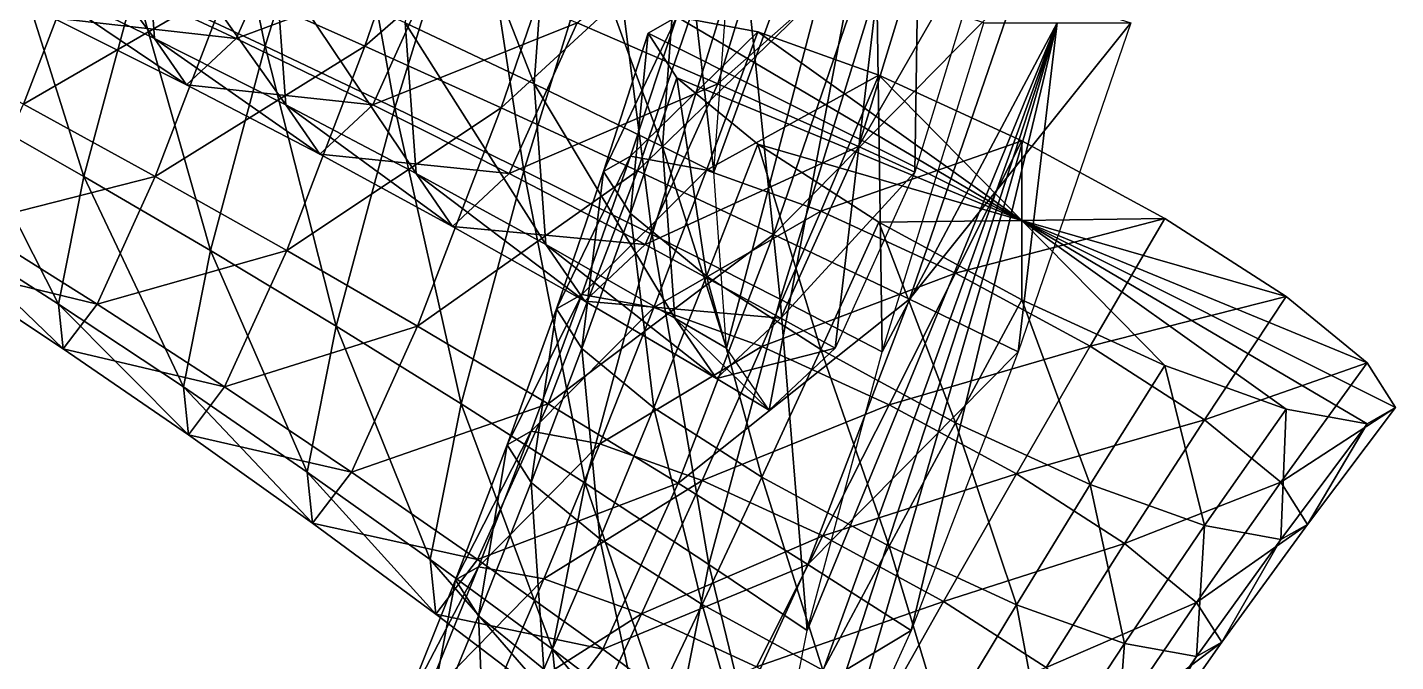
# Model space of a CAD drawing. Header units: metres. Extents: x 9079 to 9208, y 11521 to 11707.
# Drawn here: x 9149.82 to 9196.7, y 11629.49 to 11651.23 of the extents above; entities that cross this region are included whole.
import ezdxf

# ---------------------------------------------------------------- set-up
doc = ezdxf.new("R2010")
doc.units = ezdxf.units.M
for name, color, linetype in [('CONE_ST815GC34', 7, 'Continuous'), ('CONE_ST815GC36', 7, 'Continuous'), ('CONE_ST815GC37', 7, 'Continuous')]:
    doc.layers.add(name, color=color, linetype=linetype)

msp = doc.modelspace()

# ---------------------------------------------------------------- linework, layer by layer
at = {"layer": 'CONE_ST815GC34'}
for points in [[(9180.525, 11665.954, -188.528), (9173.343, 11646.269, -169.429), (9174.004, 11655.301, -163.076)], [(9180.525, 11665.954, -188.528), (9173.775, 11640.234, -178.691), (9173.343, 11646.269, -169.429)], [(9180.525, 11665.954, -188.528), (9175.234, 11638.115, -189.45), (9173.775, 11640.234, -178.691)], [(9180.525, 11665.954, -188.528), (9177.5, 11640.234, -200.069), (9175.234, 11638.115, -189.45)], [(9180.525, 11665.954, -188.528), (9180.225, 11646.269, -208.931), (9177.5, 11640.234, -200.069)], [(9180.525, 11665.954, -188.528), (9182.997, 11655.301, -214.687), (9180.225, 11646.269, -208.931)], [(9163.339, 11659.114, -168.777), (9162.773, 11651.387, -174.213), (9167.193, 11649.3, -172.263)], [(9163.339, 11659.114, -168.777), (9167.193, 11649.3, -172.263), (9167.798, 11657.549, -166.459)], [(9149.373, 11657.27, -179.692), (9149.676, 11653.04, -186.184), (9154.186, 11650.851, -184.866)], [(9149.373, 11657.27, -179.692), (9154.186, 11650.851, -184.866), (9153.863, 11655.372, -177.926)], [(9167.798, 11657.549, -166.459), (9167.193, 11649.3, -172.263), (9171.59, 11647.148, -170.252)], [(9167.798, 11657.549, -166.459), (9171.59, 11647.148, -170.252), (9172.235, 11655.95, -164.059)], [(9168.661, 11651.387, -208.005), (9176.011, 11657.549, -213.602), (9173.48, 11649.3, -208.344)], [(9173.48, 11649.3, -208.344), (9176.011, 11657.549, -213.602), (9180.999, 11655.95, -214.36)], [(9172.235, 11655.95, -164.059), (9171.59, 11647.148, -170.252), (9173.343, 11646.269, -169.429)], [(9172.235, 11655.95, -164.059), (9173.343, 11646.269, -169.429), (9174.004, 11655.301, -163.076)], [(9173.48, 11649.3, -208.344), (9180.999, 11655.95, -214.36), (9178.298, 11647.148, -208.75)], [(9178.298, 11647.148, -208.75), (9180.999, 11655.95, -214.36), (9182.997, 11655.301, -214.687)], [(9152.287, 11653.04, -201.169), (9159.019, 11655.372, -207.523), (9156.977, 11650.851, -200.883)], [(9153.863, 11655.372, -177.926), (9154.186, 11650.851, -184.866), (9158.675, 11648.579, -183.516)], [(9153.863, 11655.372, -177.926), (9158.675, 11648.579, -183.516), (9158.329, 11653.411, -176.1)], [(9156.977, 11650.851, -200.883), (9159.019, 11655.372, -207.523), (9163.841, 11653.411, -207.731)], [(9178.298, 11647.148, -208.75), (9182.997, 11655.301, -214.687), (9180.225, 11646.269, -208.931)], [(9156.977, 11650.851, -200.883), (9163.841, 11653.411, -207.731), (9161.658, 11648.579, -200.635)], [(9158.329, 11653.411, -176.1), (9158.675, 11648.579, -183.516), (9163.143, 11646.225, -182.135)], [(9158.329, 11653.411, -176.1), (9163.143, 11646.225, -182.135), (9162.773, 11651.387, -174.213)], [(9161.658, 11648.579, -200.635), (9163.841, 11653.411, -207.731), (9168.661, 11651.387, -208.005)], [(9149.676, 11653.04, -186.184), (9150.699, 11651.554, -193.725), (9155.28, 11649.263, -192.927)], [(9149.676, 11653.04, -186.184), (9155.28, 11649.263, -192.927), (9154.186, 11650.851, -184.866)], [(9150.699, 11651.554, -193.725), (9152.287, 11653.04, -201.169), (9156.977, 11650.851, -200.883)], [(9150.699, 11651.554, -193.725), (9156.977, 11650.851, -200.883), (9155.28, 11649.263, -192.927)], [(9161.658, 11648.579, -200.635), (9168.661, 11651.387, -208.005), (9166.329, 11646.225, -200.424)], [(9162.773, 11651.387, -174.213), (9163.143, 11646.225, -182.135), (9167.588, 11643.787, -180.723)], [(9162.773, 11651.387, -174.213), (9167.588, 11643.787, -180.723), (9167.193, 11649.3, -172.263)], [(9166.329, 11646.225, -200.424), (9168.661, 11651.387, -208.005), (9173.48, 11649.3, -208.344)], [(9154.186, 11650.851, -184.866), (9155.28, 11649.263, -192.927), (9159.844, 11646.882, -192.132)], [(9154.186, 11650.851, -184.866), (9159.844, 11646.882, -192.132), (9158.675, 11648.579, -183.516)], [(9155.28, 11649.263, -192.927), (9156.977, 11650.851, -200.883), (9161.658, 11648.579, -200.635)], [(9166.329, 11646.225, -200.424), (9173.48, 11649.3, -208.344), (9170.99, 11643.787, -200.25)], [(9167.193, 11649.3, -172.263), (9167.588, 11643.787, -180.723), (9172.012, 11641.266, -179.278)], [(9167.193, 11649.3, -172.263), (9172.012, 11641.266, -179.278), (9171.59, 11647.148, -170.252)], [(9170.99, 11643.787, -200.25), (9173.48, 11649.3, -208.344), (9178.298, 11647.148, -208.75)], [(9155.28, 11649.263, -192.927), (9161.658, 11648.579, -200.635), (9159.844, 11646.882, -192.132)], [(9158.675, 11648.579, -183.516), (9159.844, 11646.882, -192.132), (9164.391, 11644.412, -191.34)], [(9158.675, 11648.579, -183.516), (9164.391, 11644.412, -191.34), (9163.143, 11646.225, -182.135)], [(9159.844, 11646.882, -192.132), (9161.658, 11648.579, -200.635), (9166.329, 11646.225, -200.424)], [(9170.99, 11643.787, -200.25), (9178.298, 11647.148, -208.75), (9175.642, 11641.266, -200.113)], [(9171.59, 11647.148, -170.252), (9172.012, 11641.266, -179.278), (9173.775, 11640.234, -178.691)], [(9171.59, 11647.148, -170.252), (9173.775, 11640.234, -178.691), (9173.343, 11646.269, -169.429)], [(9175.642, 11641.266, -200.113), (9178.298, 11647.148, -208.75), (9180.225, 11646.269, -208.931)], [(9159.844, 11646.882, -192.132), (9166.329, 11646.225, -200.424), (9164.391, 11644.412, -191.34)], [(9163.143, 11646.225, -182.135), (9164.391, 11644.412, -191.34), (9168.921, 11641.852, -190.55)], [(9163.143, 11646.225, -182.135), (9168.921, 11641.852, -190.55), (9167.588, 11643.787, -180.723)], [(9164.391, 11644.412, -191.34), (9166.329, 11646.225, -200.424), (9170.99, 11643.787, -200.25)], [(9175.642, 11641.266, -200.113), (9180.225, 11646.269, -208.931), (9177.5, 11640.234, -200.069)], [(9164.391, 11644.412, -191.34), (9170.99, 11643.787, -200.25), (9168.921, 11641.852, -190.55)], [(9167.588, 11643.787, -180.723), (9168.921, 11641.852, -190.55), (9173.434, 11639.201, -189.764)], [(9167.588, 11643.787, -180.723), (9173.434, 11639.201, -189.764), (9172.012, 11641.266, -179.278)], [(9168.921, 11641.852, -190.55), (9170.99, 11643.787, -200.25), (9175.642, 11641.266, -200.113)], [(9168.921, 11641.852, -190.55), (9175.642, 11641.266, -200.113), (9173.434, 11639.201, -189.764)], [(9172.012, 11641.266, -179.278), (9173.434, 11639.201, -189.764), (9175.234, 11638.115, -189.45)], [(9172.012, 11641.266, -179.278), (9175.234, 11638.115, -189.45), (9173.775, 11640.234, -178.691)], [(9173.434, 11639.201, -189.764), (9175.642, 11641.266, -200.113), (9177.5, 11640.234, -200.069)], [(9173.434, 11639.201, -189.764), (9177.5, 11640.234, -200.069), (9175.234, 11638.115, -189.45)]]:
    msp.add_3dface(points, dxfattribs=at)
at = {"layer": 'CONE_ST815GC36'}
for points in [[(9169.565, 11646.291, -191.806), (9170.483, 11646.813, -186.629), (9172.072, 11651.59, -187.226)], [(9169.565, 11646.291, -191.806), (9172.072, 11651.59, -187.226), (9171.097, 11651.035, -192.722)], [(9170.483, 11646.813, -186.629), (9174.847, 11651.082, -182.379), (9172.072, 11651.59, -187.226)], [(9171.097, 11651.035, -192.722), (9172.072, 11651.59, -187.226), (9172.072, 11651.59, -187.226)], [(9171.097, 11651.035, -192.722), (9172.072, 11651.59, -187.226), (9171.097, 11651.035, -192.722)], [(9183.899, 11644.617, -191.482), (9172.072, 11651.59, -187.226), (9171.097, 11651.035, -192.722)], [(9172.072, 11651.59, -187.226), (9174.847, 11651.082, -182.379), (9174.847, 11651.082, -182.379)], [(9172.072, 11651.59, -187.226), (9174.847, 11651.082, -182.379), (9172.072, 11651.59, -187.226)], [(9183.899, 11644.617, -191.482), (9174.847, 11651.082, -182.379), (9172.072, 11651.59, -187.226)], [(9170.483, 11644.848, -196.805), (9169.565, 11646.291, -191.806), (9171.097, 11651.035, -192.722)], [(9170.483, 11646.813, -186.629), (9173.097, 11646.335, -182.062), (9174.847, 11651.082, -182.379)], [(9170.483, 11644.848, -196.805), (9171.097, 11651.035, -192.722), (9172.072, 11649.504, -198.028)], [(9172.072, 11649.504, -198.028), (9171.097, 11651.035, -192.722), (9171.097, 11651.035, -192.722)], [(9172.072, 11649.504, -198.028), (9171.097, 11651.035, -192.722), (9172.072, 11649.504, -198.028)], [(9183.899, 11644.617, -191.482), (9171.097, 11651.035, -192.722), (9172.072, 11649.504, -198.028)], [(9173.097, 11646.335, -182.062), (9179, 11649.591, -178.917), (9174.847, 11651.082, -182.379)], [(9174.847, 11651.082, -182.379), (9179, 11649.591, -178.917), (9179, 11649.591, -178.917)], [(9174.847, 11651.082, -182.379), (9179, 11649.591, -178.917), (9174.847, 11651.082, -182.379)], [(9183.899, 11644.617, -191.482), (9179, 11649.591, -178.917), (9174.847, 11651.082, -182.379)], [(9173.097, 11642.705, -200.865), (9170.483, 11644.848, -196.805), (9172.072, 11649.504, -198.028)], [(9173.097, 11642.705, -200.865), (9172.072, 11649.504, -198.028), (9174.847, 11647.229, -202.339)], [(9174.847, 11647.229, -202.339), (9172.072, 11649.504, -198.028), (9172.072, 11649.504, -198.028)], [(9174.847, 11647.229, -202.339), (9172.072, 11649.504, -198.028), (9174.847, 11647.229, -202.339)], [(9183.899, 11644.617, -191.482), (9172.072, 11649.504, -198.028), (9174.847, 11647.229, -202.339)], [(9173.097, 11646.335, -182.062), (9177.01, 11644.93, -178.801), (9179, 11649.591, -178.917)], [(9177.01, 11644.93, -178.801), (9183.899, 11647.342, -177.369), (9179, 11649.591, -178.917)], [(9179, 11649.591, -178.917), (9183.899, 11647.342, -177.369), (9183.899, 11647.342, -177.369)], [(9179, 11649.591, -178.917), (9183.899, 11647.342, -177.369), (9179, 11649.591, -178.917)], [(9183.899, 11644.617, -191.482), (9183.899, 11647.342, -177.369), (9179, 11649.591, -178.917)], [(9177.01, 11640.187, -203.369), (9173.097, 11642.705, -200.865), (9174.847, 11647.229, -202.339)], [(9177.01, 11640.187, -203.369), (9174.847, 11647.229, -202.339), (9179, 11644.556, -204.996)], [(9179, 11644.556, -204.996), (9174.847, 11647.229, -202.339), (9174.847, 11647.229, -202.339)], [(9179, 11644.556, -204.996), (9174.847, 11647.229, -202.339), (9179, 11644.556, -204.996)], [(9183.899, 11644.617, -191.482), (9174.847, 11647.229, -202.339), (9179, 11644.556, -204.996)], [(9177.01, 11644.93, -178.801), (9181.625, 11642.812, -177.342), (9183.899, 11647.342, -177.369)], [(9181.625, 11642.812, -177.342), (9188.798, 11644.678, -177.969), (9183.899, 11647.342, -177.369)], [(9183.899, 11647.342, -177.369), (9188.798, 11644.678, -177.969), (9188.798, 11644.678, -177.969)], [(9183.899, 11647.342, -177.369), (9188.798, 11644.678, -177.969), (9183.899, 11647.342, -177.369)], [(9183.899, 11644.617, -191.482), (9188.798, 11644.678, -177.969), (9183.899, 11647.342, -177.369)], [(9167.954, 11641.586, -190.897), (9168.822, 11642.08, -186.005), (9170.483, 11646.813, -186.629)], [(9167.954, 11641.586, -190.897), (9170.483, 11646.813, -186.629), (9169.565, 11646.291, -191.806)], [(9168.822, 11642.08, -186.005), (9173.097, 11646.335, -182.062), (9170.483, 11646.813, -186.629)], [(9168.822, 11640.223, -195.622), (9167.954, 11641.586, -190.897), (9169.565, 11646.291, -191.806)], [(9168.822, 11642.08, -186.005), (9171.293, 11641.628, -181.689), (9173.097, 11646.335, -182.062)], [(9168.822, 11640.223, -195.622), (9169.565, 11646.291, -191.806), (9170.483, 11644.848, -196.805)], [(9171.293, 11641.628, -181.689), (9177.01, 11644.93, -178.801), (9173.097, 11646.335, -182.062)], [(9171.293, 11638.197, -199.459), (9168.822, 11640.223, -195.622), (9170.483, 11644.848, -196.805)], [(9171.293, 11638.197, -199.459), (9170.483, 11644.848, -196.805), (9173.097, 11642.705, -200.865)], [(9171.293, 11641.628, -181.689), (9174.99, 11640.3, -178.608), (9177.01, 11644.93, -178.801)], [(9174.99, 11640.3, -178.608), (9181.625, 11642.812, -177.342), (9177.01, 11644.93, -178.801)], [(9183.899, 11644.617, -191.482), (9179, 11644.556, -204.996), (9183.899, 11641.892, -205.596)], [(9181.625, 11642.812, -177.342), (9186.241, 11640.303, -177.908), (9188.798, 11644.678, -177.969)], [(9183.899, 11644.617, -191.482), (9192.952, 11642.006, -180.626), (9188.798, 11644.678, -177.969)], [(9183.899, 11644.617, -191.482), (9195.727, 11639.73, -184.937), (9192.952, 11642.006, -180.626)], [(9183.899, 11644.617, -191.482), (9196.701, 11638.199, -190.243), (9195.727, 11639.73, -184.937)], [(9183.899, 11644.617, -191.482), (9195.727, 11637.645, -195.739), (9196.701, 11638.199, -190.243)], [(9183.899, 11644.617, -191.482), (9192.952, 11638.152, -200.586), (9195.727, 11637.645, -195.739)], [(9183.899, 11644.617, -191.482), (9188.798, 11639.643, -204.048), (9192.952, 11638.152, -200.586)], [(9183.899, 11644.617, -191.482), (9183.899, 11641.892, -205.596), (9188.798, 11639.643, -204.048)], [(9186.241, 11640.303, -177.908), (9192.952, 11642.006, -180.626), (9188.798, 11644.678, -177.969)], [(9188.798, 11644.678, -177.969), (9192.952, 11642.006, -180.626), (9192.952, 11642.006, -180.626)], [(9188.798, 11644.678, -177.969), (9192.952, 11642.006, -180.626), (9188.798, 11644.678, -177.969)], [(9181.625, 11637.678, -203.934), (9177.01, 11640.187, -203.369), (9179, 11644.556, -204.996)], [(9181.625, 11637.678, -203.934), (9179, 11644.556, -204.996), (9183.899, 11641.892, -205.596)], [(9183.899, 11641.892, -205.596), (9179, 11644.556, -204.996), (9179, 11644.556, -204.996)], [(9183.899, 11641.892, -205.596), (9179, 11644.556, -204.996), (9183.899, 11641.892, -205.596)], [(9174.99, 11640.3, -178.608), (9179.352, 11638.298, -177.229), (9181.625, 11642.812, -177.342)], [(9179.352, 11638.298, -177.229), (9186.241, 11640.303, -177.908), (9181.625, 11642.812, -177.342)], [(9174.99, 11635.818, -201.825), (9171.293, 11638.197, -199.459), (9173.097, 11642.705, -200.865)], [(9174.99, 11635.818, -201.825), (9173.097, 11642.705, -200.865), (9177.01, 11640.187, -203.369)], [(9166.265, 11636.921, -189.997), (9167.088, 11637.389, -185.355), (9168.822, 11642.08, -186.005)], [(9166.265, 11636.921, -189.997), (9168.822, 11642.08, -186.005), (9167.954, 11641.586, -190.897)], [(9167.088, 11637.389, -185.355), (9171.293, 11641.628, -181.689), (9168.822, 11642.08, -186.005)], [(9186.241, 11635.559, -202.476), (9181.625, 11637.678, -203.934), (9183.899, 11641.892, -205.596)], [(9186.241, 11635.559, -202.476), (9183.899, 11641.892, -205.596), (9188.798, 11639.643, -204.048)], [(9188.798, 11639.643, -204.048), (9183.899, 11641.892, -205.596), (9183.899, 11641.892, -205.596)], [(9188.798, 11639.643, -204.048), (9183.899, 11641.892, -205.596), (9188.798, 11639.643, -204.048)], [(9186.241, 11640.303, -177.908), (9190.153, 11637.785, -180.411), (9192.952, 11642.006, -180.626)], [(9190.153, 11637.785, -180.411), (9195.727, 11639.73, -184.937), (9192.952, 11642.006, -180.626)], [(9192.952, 11642.006, -180.626), (9195.727, 11639.73, -184.937), (9195.727, 11639.73, -184.937)], [(9192.952, 11642.006, -180.626), (9195.727, 11639.73, -184.937), (9192.952, 11642.006, -180.626)], [(9167.088, 11635.628, -194.479), (9166.265, 11636.921, -189.997), (9167.954, 11641.586, -190.897)], [(9167.088, 11637.389, -185.355), (9169.432, 11636.961, -181.261), (9171.293, 11641.628, -181.689)], [(9167.088, 11635.628, -194.479), (9167.954, 11641.586, -190.897), (9168.822, 11640.223, -195.622)], [(9169.432, 11636.961, -181.261), (9174.99, 11640.3, -178.608), (9171.293, 11641.628, -181.689)], [(9169.432, 11633.706, -198.119), (9167.088, 11635.628, -194.479), (9168.822, 11640.223, -195.622)], [(9169.432, 11633.706, -198.119), (9168.822, 11640.223, -195.622), (9171.293, 11638.197, -199.459)], [(9169.432, 11636.961, -181.261), (9172.94, 11635.701, -178.337), (9174.99, 11640.3, -178.608)], [(9172.94, 11635.701, -178.337), (9179.352, 11638.298, -177.229), (9174.99, 11640.3, -178.608)], [(9179.352, 11633.446, -202.359), (9174.99, 11635.818, -201.825), (9177.01, 11640.187, -203.369)], [(9179.352, 11633.446, -202.359), (9177.01, 11640.187, -203.369), (9181.625, 11637.678, -203.934)], [(9179.352, 11638.298, -177.229), (9183.713, 11635.927, -177.763), (9186.241, 11640.303, -177.908)], [(9183.713, 11635.927, -177.763), (9190.153, 11637.785, -180.411), (9186.241, 11640.303, -177.908)], [(9190.153, 11634.154, -199.215), (9186.241, 11635.559, -202.476), (9188.798, 11639.643, -204.048)], [(9190.153, 11634.154, -199.215), (9188.798, 11639.643, -204.048), (9192.952, 11638.152, -200.586)], [(9192.952, 11638.152, -200.586), (9188.798, 11639.643, -204.048), (9188.798, 11639.643, -204.048)], [(9192.952, 11638.152, -200.586), (9188.798, 11639.643, -204.048), (9192.952, 11638.152, -200.586)], [(9190.153, 11637.785, -180.411), (9192.768, 11635.641, -184.472), (9195.727, 11639.73, -184.937)], [(9192.768, 11635.641, -184.472), (9196.701, 11638.199, -190.243), (9195.727, 11639.73, -184.937)], [(9195.727, 11639.73, -184.937), (9196.701, 11638.199, -190.243), (9196.701, 11638.199, -190.243)], [(9195.727, 11639.73, -184.937), (9196.701, 11638.199, -190.243), (9195.727, 11639.73, -184.937)], [(9172.94, 11631.448, -200.364), (9169.432, 11633.706, -198.119), (9171.293, 11638.197, -199.459)], [(9172.94, 11631.448, -200.364), (9171.293, 11638.197, -199.459), (9174.99, 11635.818, -201.825)], [(9172.94, 11635.701, -178.337), (9177.078, 11633.802, -177.029), (9179.352, 11638.298, -177.229)], [(9177.078, 11633.802, -177.029), (9183.713, 11635.927, -177.763), (9179.352, 11638.298, -177.229)], [(9192.768, 11633.676, -194.648), (9190.153, 11634.154, -199.215), (9192.952, 11638.152, -200.586)], [(9192.768, 11635.641, -184.472), (9193.686, 11634.198, -189.471), (9196.701, 11638.199, -190.243)], [(9192.768, 11633.676, -194.648), (9192.952, 11638.152, -200.586), (9195.727, 11637.645, -195.739)], [(9195.727, 11637.645, -195.739), (9192.952, 11638.152, -200.586), (9192.952, 11638.152, -200.586)], [(9195.727, 11637.645, -195.739), (9192.952, 11638.152, -200.586), (9195.727, 11637.645, -195.739)], [(9193.686, 11634.198, -189.471), (9195.727, 11637.645, -195.739), (9196.701, 11638.199, -190.243)], [(9196.701, 11638.199, -190.243), (9195.727, 11637.645, -195.739), (9195.727, 11637.645, -195.739)], [(9196.701, 11638.199, -190.243), (9195.727, 11637.645, -195.739), (9196.701, 11638.199, -190.243)], [(9183.713, 11631.445, -200.981), (9179.352, 11633.446, -202.359), (9181.625, 11637.678, -203.934)], [(9183.713, 11631.445, -200.981), (9181.625, 11637.678, -203.934), (9186.241, 11635.559, -202.476)], [(9183.713, 11635.927, -177.763), (9187.411, 11633.547, -180.129), (9190.153, 11637.785, -180.411)], [(9187.411, 11633.547, -180.129), (9192.768, 11635.641, -184.472), (9190.153, 11637.785, -180.411)], [(9193.686, 11634.198, -189.471), (9192.768, 11633.676, -194.648), (9195.727, 11637.645, -195.739)], [(9164.498, 11632.295, -189.103), (9165.282, 11632.741, -184.679), (9167.088, 11637.389, -185.355)], [(9164.498, 11632.295, -189.103), (9167.088, 11637.389, -185.355), (9166.265, 11636.921, -189.997)], [(9165.282, 11632.741, -184.679), (9169.432, 11636.961, -181.261), (9167.088, 11637.389, -185.355)], [(9165.282, 11631.062, -193.376), (9164.498, 11632.295, -189.103), (9166.265, 11636.921, -189.997)], [(9165.282, 11632.741, -184.679), (9167.516, 11632.333, -180.777), (9169.432, 11636.961, -181.261)], [(9165.282, 11631.062, -193.376), (9166.265, 11636.921, -189.997), (9167.088, 11635.628, -194.479)], [(9167.516, 11632.333, -180.777), (9172.94, 11635.701, -178.337), (9169.432, 11636.961, -181.261)], [(9177.078, 11629.199, -200.871), (9172.94, 11631.448, -200.364), (9174.99, 11635.818, -201.825)], [(9177.078, 11629.199, -200.871), (9174.99, 11635.818, -201.825), (9179.352, 11633.446, -202.359)], [(9177.078, 11633.802, -177.029), (9181.216, 11631.552, -177.536), (9183.713, 11635.927, -177.763)], [(9181.216, 11631.552, -177.536), (9187.411, 11633.547, -180.129), (9183.713, 11635.927, -177.763)], [(9167.516, 11629.23, -196.846), (9165.282, 11631.062, -193.376), (9167.088, 11635.628, -194.479)], [(9167.516, 11629.23, -196.846), (9167.088, 11635.628, -194.479), (9169.432, 11633.706, -198.119)], [(9167.516, 11632.333, -180.777), (9170.86, 11631.132, -177.99), (9172.94, 11635.701, -178.337)], [(9170.86, 11631.132, -177.99), (9177.078, 11633.802, -177.029), (9172.94, 11635.701, -178.337)], [(9187.411, 11630.117, -197.899), (9183.713, 11631.445, -200.981), (9186.241, 11635.559, -202.476)], [(9187.411, 11630.117, -197.899), (9186.241, 11635.559, -202.476), (9190.153, 11634.154, -199.215)], [(9187.411, 11633.547, -180.129), (9189.881, 11631.522, -183.966), (9192.768, 11635.641, -184.472)], [(9189.881, 11631.522, -183.966), (9193.686, 11634.198, -189.471), (9192.768, 11635.641, -184.472)], [(9189.881, 11629.665, -193.583), (9187.411, 11630.117, -197.899), (9190.153, 11634.154, -199.215)], [(9189.881, 11631.522, -183.966), (9190.749, 11630.158, -188.691), (9193.686, 11634.198, -189.471)], [(9189.881, 11629.665, -193.583), (9190.153, 11634.154, -199.215), (9192.768, 11633.676, -194.648)], [(9190.749, 11630.158, -188.691), (9192.768, 11633.676, -194.648), (9193.686, 11634.198, -189.471)], [(9170.86, 11627.078, -198.985), (9167.516, 11629.23, -196.846), (9169.432, 11633.706, -198.119)], [(9170.86, 11627.078, -198.985), (9169.432, 11633.706, -198.119), (9172.94, 11631.448, -200.364)], [(9170.86, 11631.132, -177.99), (9174.804, 11629.321, -176.743), (9177.078, 11633.802, -177.029)], [(9174.804, 11629.321, -176.743), (9181.216, 11631.552, -177.536), (9177.078, 11633.802, -177.029)], [(9181.216, 11627.299, -199.563), (9177.078, 11629.199, -200.871), (9179.352, 11633.446, -202.359)], [(9181.216, 11627.299, -199.563), (9179.352, 11633.446, -202.359), (9183.713, 11631.445, -200.981)], [(9181.216, 11631.552, -177.536), (9184.724, 11629.294, -179.781), (9187.411, 11633.547, -180.129)], [(9184.724, 11629.294, -179.781), (9189.881, 11631.522, -183.966), (9187.411, 11633.547, -180.129)], [(9190.749, 11630.158, -188.691), (9189.881, 11629.665, -193.583), (9192.768, 11633.676, -194.648)], [(9162.652, 11627.708, -188.218), (9163.404, 11628.135, -183.977), (9165.282, 11632.741, -184.679)], [(9162.652, 11627.708, -188.218), (9165.282, 11632.741, -184.679), (9164.498, 11632.295, -189.103)], [(9163.404, 11628.135, -183.977), (9167.516, 11632.333, -180.777), (9165.282, 11632.741, -184.679)], [(9163.404, 11626.526, -192.313), (9162.652, 11627.708, -188.218), (9164.498, 11632.295, -189.103)], [(9163.404, 11628.135, -183.977), (9165.545, 11627.744, -180.237), (9167.516, 11632.333, -180.777)], [(9163.404, 11626.526, -192.313), (9164.498, 11632.295, -189.103), (9165.282, 11631.062, -193.376)], [(9165.545, 11627.744, -180.237), (9170.86, 11631.132, -177.99), (9167.516, 11632.333, -180.777)], [(9174.804, 11629.321, -176.743), (9178.748, 11627.177, -177.227), (9181.216, 11631.552, -177.536)], [(9178.748, 11627.177, -177.227), (9184.724, 11629.294, -179.781), (9181.216, 11631.552, -177.536)], [(9184.724, 11629.294, -179.781), (9187.068, 11627.373, -183.421), (9189.881, 11631.522, -183.966)], [(9187.068, 11627.373, -183.421), (9190.749, 11630.158, -188.691), (9189.881, 11631.522, -183.966)], [(9165.545, 11624.77, -195.638), (9163.404, 11626.526, -192.313), (9165.282, 11631.062, -193.376)], [(9165.545, 11624.77, -195.638), (9165.282, 11631.062, -193.376), (9167.516, 11629.23, -196.846)], [(9165.545, 11627.744, -180.237), (9168.75, 11626.593, -177.566), (9170.86, 11631.132, -177.99)], [(9168.75, 11626.593, -177.566), (9174.804, 11629.321, -176.743), (9170.86, 11631.132, -177.99)], [(9174.804, 11624.934, -199.468), (9170.86, 11627.078, -198.985), (9172.94, 11631.448, -200.364)], [(9174.804, 11624.934, -199.468), (9172.94, 11631.448, -200.364), (9177.078, 11629.199, -200.871)], [(9184.724, 11626.04, -196.639), (9181.216, 11627.299, -199.563), (9183.713, 11631.445, -200.981)], [(9184.724, 11626.04, -196.639), (9183.713, 11631.445, -200.981), (9187.411, 11630.117, -197.899)], [(9187.068, 11625.611, -192.545), (9184.724, 11626.04, -196.639), (9187.411, 11630.117, -197.899)], [(9187.068, 11627.373, -183.421), (9187.891, 11626.079, -187.903), (9190.749, 11630.158, -188.691)], [(9187.068, 11625.611, -192.545), (9187.411, 11630.117, -197.899), (9189.881, 11629.665, -193.583)], [(9187.891, 11626.079, -187.903), (9189.881, 11629.665, -193.583), (9190.749, 11630.158, -188.691)], [(9187.891, 11626.079, -187.903), (9187.068, 11625.611, -192.545), (9189.881, 11629.665, -193.583)]]:
    msp.add_3dface(points, dxfattribs=at)
at = {"layer": 'CONE_ST815GC37'}
for points in [[(9155.911, 11660.4, -178.357), (9153.523, 11652.674, -180.175), (9157.977, 11650.588, -178.458)], [(9155.911, 11660.4, -178.357), (9157.977, 11650.588, -178.458), (9160.528, 11658.846, -176.515)], [(9156.719, 11652.674, -219.297), (9164.225, 11658.846, -221.771), (9161.392, 11650.588, -220.269)], [(9160.528, 11658.846, -176.515), (9157.977, 11650.588, -178.458), (9162.412, 11648.469, -176.657)], [(9160.528, 11658.846, -176.515), (9162.412, 11648.469, -176.657), (9165.139, 11657.291, -174.582)], [(9161.392, 11650.588, -220.269), (9164.225, 11658.846, -221.771), (9169.088, 11657.291, -222.93)], [(9161.392, 11650.588, -220.269), (9169.088, 11657.291, -222.93), (9166.061, 11648.469, -221.325)], [(9165.139, 11657.291, -174.582), (9162.412, 11648.469, -176.657), (9166.83, 11646.317, -174.774)], [(9165.139, 11657.291, -174.582), (9166.83, 11646.317, -174.774), (9169.741, 11655.736, -172.558)], [(9166.061, 11648.469, -221.325), (9169.088, 11657.291, -222.93), (9173.958, 11655.736, -224.181)], [(9145.163, 11651.013, -213.742), (9147.361, 11656.746, -217.606), (9152.042, 11654.726, -218.41)], [(9166.061, 11648.469, -221.325), (9173.958, 11655.736, -224.181), (9170.726, 11646.317, -222.467)], [(9169.741, 11655.736, -172.558), (9166.83, 11646.317, -174.774), (9171.231, 11644.131, -172.806)], [(9169.741, 11655.736, -172.558), (9171.231, 11644.131, -172.806), (9174.336, 11654.182, -170.442)], [(9170.726, 11646.317, -222.467), (9173.958, 11655.736, -224.181), (9178.835, 11654.182, -225.524)], [(9145.163, 11651.013, -213.742), (9152.042, 11654.726, -218.41), (9149.693, 11648.598, -214.279)], [(9149.052, 11654.726, -181.809), (9147.405, 11648.598, -186.266), (9151.762, 11646.123, -184.939)], [(9149.052, 11654.726, -181.809), (9151.762, 11646.123, -184.939), (9153.523, 11652.674, -180.175)], [(9149.693, 11648.598, -214.279), (9152.042, 11654.726, -218.41), (9156.719, 11652.674, -219.297)], [(9170.726, 11646.317, -222.467), (9178.835, 11654.182, -225.524), (9175.387, 11644.131, -223.695)], [(9174.336, 11654.182, -170.442), (9171.231, 11644.131, -172.806), (9175.613, 11641.912, -170.753)], [(9174.336, 11654.182, -170.442), (9175.613, 11641.912, -170.753), (9178.924, 11652.627, -168.233)], [(9175.387, 11644.131, -223.695), (9178.835, 11654.182, -225.524), (9183.721, 11652.627, -226.959)], [(9149.693, 11648.598, -214.279), (9156.719, 11652.674, -219.297), (9154.208, 11646.123, -214.882)], [(9153.523, 11652.674, -180.175), (9151.762, 11646.123, -184.939), (9156.095, 11643.588, -183.549)], [(9153.523, 11652.674, -180.175), (9156.095, 11643.588, -183.549), (9157.977, 11650.588, -178.458)], [(9154.208, 11646.123, -214.882), (9156.719, 11652.674, -219.297), (9161.392, 11650.588, -220.269)], [(9175.387, 11644.131, -223.695), (9183.721, 11652.627, -226.959), (9180.044, 11641.912, -225.009)], [(9178.924, 11652.627, -168.233), (9175.613, 11641.912, -170.753), (9179.105, 11640.112, -169.05)], [(9178.924, 11652.627, -168.233), (9179.105, 11640.112, -169.05), (9182.589, 11651.383, -166.399)], [(9180.044, 11641.912, -225.009), (9183.721, 11652.627, -226.959), (9187.634, 11651.383, -228.173)], [(9185.111, 11651.383, -197.286), (9175.273, 11624.171, -186.191), (9176.537, 11630.556, -176)], [(9185.111, 11651.383, -197.286), (9175.508, 11621.929, -198.071), (9175.273, 11624.171, -186.191)], [(9185.111, 11651.383, -197.286), (9177.204, 11624.171, -209.831), (9175.508, 11621.929, -198.071)], [(9185.111, 11651.383, -197.286), (9176.537, 11630.556, -176), (9179.105, 11640.112, -169.05)], [(9185.111, 11651.383, -197.286), (9180.104, 11630.556, -219.681), (9177.204, 11624.171, -209.831)], [(9185.111, 11651.383, -197.286), (9179.105, 11640.112, -169.05), (9182.589, 11651.383, -166.399)], [(9180.044, 11641.912, -225.009), (9187.634, 11651.383, -228.173), (9183.767, 11640.112, -226.122)], [(9185.111, 11651.383, -197.286), (9183.767, 11640.112, -226.122), (9180.104, 11630.556, -219.681)], [(9185.111, 11651.383, -197.286), (9187.634, 11651.383, -228.173), (9183.767, 11640.112, -226.122)], [(9154.208, 11646.123, -214.882), (9161.392, 11650.588, -220.269), (9158.709, 11643.588, -215.55)], [(9157.977, 11650.588, -178.458), (9156.095, 11643.588, -183.549), (9160.402, 11640.99, -182.097)], [(9157.977, 11650.588, -178.458), (9160.402, 11640.99, -182.097), (9162.412, 11648.469, -176.657)], [(9158.709, 11643.588, -215.55), (9161.392, 11650.588, -220.269), (9166.061, 11648.469, -221.325)], [(9147.405, 11648.598, -186.266), (9146.595, 11644.504, -192.801), (9150.896, 11641.747, -191.924)], [(9147.405, 11648.598, -186.266), (9150.896, 11641.747, -191.924), (9151.762, 11646.123, -184.939)], [(9147.833, 11644.504, -207.962), (9149.693, 11648.598, -214.279), (9154.208, 11646.123, -214.882)], [(9158.709, 11643.588, -215.55), (9166.061, 11648.469, -221.325), (9163.194, 11640.99, -216.284)], [(9162.412, 11648.469, -176.657), (9160.402, 11640.99, -182.097), (9164.684, 11638.332, -180.581)], [(9162.412, 11648.469, -176.657), (9164.684, 11638.332, -180.581), (9166.83, 11646.317, -174.774)], [(9163.194, 11640.99, -216.284), (9166.061, 11648.469, -221.325), (9170.726, 11646.317, -222.467)], [(9147.833, 11644.504, -207.962), (9154.208, 11646.123, -214.882), (9152.22, 11641.747, -208.129)], [(9151.762, 11646.123, -184.939), (9150.896, 11641.747, -191.924), (9155.169, 11638.91, -191.015)], [(9151.762, 11646.123, -184.939), (9155.169, 11638.91, -191.015), (9156.095, 11643.588, -183.549)], [(9152.22, 11641.747, -208.129), (9154.208, 11646.123, -214.882), (9158.709, 11643.588, -215.55)], [(9163.194, 11640.99, -216.284), (9170.726, 11646.317, -222.467), (9167.665, 11638.332, -217.085)], [(9166.83, 11646.317, -174.774), (9164.684, 11638.332, -180.581), (9168.94, 11635.611, -179.003)], [(9166.83, 11646.317, -174.774), (9168.94, 11635.611, -179.003), (9171.231, 11644.131, -172.806)], [(9167.665, 11638.332, -217.085), (9170.726, 11646.317, -222.467), (9175.387, 11644.131, -223.695)], [(9146.595, 11644.504, -192.801), (9146.745, 11643.066, -200.42), (9151.057, 11640.21, -200.068)], [(9146.595, 11644.504, -192.801), (9151.057, 11640.21, -200.068), (9150.896, 11641.747, -191.924)], [(9146.745, 11643.066, -200.42), (9147.833, 11644.504, -207.962), (9152.22, 11641.747, -208.129)], [(9167.665, 11638.332, -217.085), (9175.387, 11644.131, -223.695), (9172.121, 11635.611, -217.952)], [(9171.231, 11644.131, -172.806), (9168.94, 11635.611, -179.003), (9173.171, 11632.828, -177.36)], [(9171.231, 11644.131, -172.806), (9173.171, 11632.828, -177.36), (9175.613, 11641.912, -170.753)], [(9172.121, 11635.611, -217.952), (9175.387, 11644.131, -223.695), (9180.044, 11641.912, -225.009)], [(9152.22, 11641.747, -208.129), (9158.709, 11643.588, -215.55), (9156.584, 11638.91, -208.333)], [(9156.095, 11643.588, -183.549), (9155.169, 11638.91, -191.015), (9159.413, 11635.993, -190.072)], [(9156.095, 11643.588, -183.549), (9159.413, 11635.993, -190.072), (9160.402, 11640.99, -182.097)], [(9156.584, 11638.91, -208.333), (9158.709, 11643.588, -215.55), (9163.194, 11640.99, -216.284)], [(9146.745, 11643.066, -200.42), (9152.22, 11641.747, -208.129), (9151.057, 11640.21, -200.068)], [(9172.121, 11635.611, -217.952), (9180.044, 11641.912, -225.009), (9176.562, 11632.828, -218.886)], [(9175.613, 11641.912, -170.753), (9173.171, 11632.828, -177.36), (9176.537, 11630.556, -176)], [(9175.613, 11641.912, -170.753), (9176.537, 11630.556, -176), (9179.105, 11640.112, -169.05)], [(9176.562, 11632.828, -218.886), (9180.044, 11641.912, -225.009), (9183.767, 11640.112, -226.122)], [(9150.896, 11641.747, -191.924), (9151.057, 11640.21, -200.068), (9155.341, 11637.268, -199.718)], [(9150.896, 11641.747, -191.924), (9155.341, 11637.268, -199.718), (9155.169, 11638.91, -191.015)], [(9151.057, 11640.21, -200.068), (9152.22, 11641.747, -208.129), (9156.584, 11638.91, -208.333)], [(9156.584, 11638.91, -208.333), (9163.194, 11640.99, -216.284), (9160.924, 11635.993, -208.575)], [(9160.402, 11640.99, -182.097), (9159.413, 11635.993, -190.072), (9163.628, 11632.996, -189.097)], [(9160.402, 11640.99, -182.097), (9163.628, 11632.996, -189.097), (9164.684, 11638.332, -180.581)], [(9160.924, 11635.993, -208.575), (9163.194, 11640.99, -216.284), (9167.665, 11638.332, -217.085)], [(9151.057, 11640.21, -200.068), (9156.584, 11638.91, -208.333), (9155.341, 11637.268, -199.718)], [(9176.562, 11632.828, -218.886), (9183.767, 11640.112, -226.122), (9180.104, 11630.556, -219.681)], [(9155.169, 11638.91, -191.015), (9155.341, 11637.268, -199.718), (9159.597, 11634.239, -199.37)], [(9155.169, 11638.91, -191.015), (9159.597, 11634.239, -199.37), (9159.413, 11635.993, -190.072)], [(9155.341, 11637.268, -199.718), (9156.584, 11638.91, -208.333), (9160.924, 11635.993, -208.575)], [(9160.924, 11635.993, -208.575), (9167.665, 11638.332, -217.085), (9165.242, 11632.996, -208.853)], [(9164.684, 11638.332, -180.581), (9163.628, 11632.996, -189.097), (9167.814, 11629.918, -188.089)], [(9164.684, 11638.332, -180.581), (9167.814, 11629.918, -188.089), (9168.94, 11635.611, -179.003)], [(9165.242, 11632.996, -208.853), (9167.665, 11638.332, -217.085), (9172.121, 11635.611, -217.952)], [(9155.341, 11637.268, -199.718), (9160.924, 11635.993, -208.575), (9159.597, 11634.239, -199.37)], [(9159.413, 11635.993, -190.072), (9159.597, 11634.239, -199.37), (9163.824, 11631.122, -199.025)], [(9159.413, 11635.993, -190.072), (9163.824, 11631.122, -199.025), (9163.628, 11632.996, -189.097)], [(9159.597, 11634.239, -199.37), (9160.924, 11635.993, -208.575), (9165.242, 11632.996, -208.853)], [(9165.242, 11632.996, -208.853), (9172.121, 11635.611, -217.952), (9169.535, 11629.918, -209.168)], [(9168.94, 11635.611, -179.003), (9167.814, 11629.918, -188.089), (9171.97, 11626.758, -187.048)], [(9168.94, 11635.611, -179.003), (9171.97, 11626.758, -187.048), (9173.171, 11632.828, -177.36)], [(9169.535, 11629.918, -209.168), (9172.121, 11635.611, -217.952), (9176.562, 11632.828, -218.886)], [(9159.597, 11634.239, -199.37), (9165.242, 11632.996, -208.853), (9163.824, 11631.122, -199.025)], [(9163.628, 11632.996, -189.097), (9163.824, 11631.122, -199.025), (9168.023, 11627.919, -198.682)], [(9163.628, 11632.996, -189.097), (9168.023, 11627.919, -198.682), (9167.814, 11629.918, -188.089)], [(9163.824, 11631.122, -199.025), (9165.242, 11632.996, -208.853), (9169.535, 11629.918, -209.168)], [(9169.535, 11629.918, -209.168), (9176.562, 11632.828, -218.886), (9173.805, 11626.758, -209.521)], [(9173.171, 11632.828, -177.36), (9171.97, 11626.758, -187.048), (9175.273, 11624.171, -186.191)], [(9173.171, 11632.828, -177.36), (9175.273, 11624.171, -186.191), (9176.537, 11630.556, -176)], [(9173.805, 11626.758, -209.521), (9176.562, 11632.828, -218.886), (9180.104, 11630.556, -219.681)], [(9163.824, 11631.122, -199.025), (9169.535, 11629.918, -209.168), (9168.023, 11627.919, -198.682)], [(9173.805, 11626.758, -209.521), (9180.104, 11630.556, -219.681), (9177.204, 11624.171, -209.831)], [(9167.814, 11629.918, -188.089), (9168.023, 11627.919, -198.682), (9172.193, 11624.627, -198.341)], [(9167.814, 11629.918, -188.089), (9172.193, 11624.627, -198.341), (9171.97, 11626.758, -187.048)], [(9168.023, 11627.919, -198.682), (9169.535, 11629.918, -209.168), (9173.805, 11626.758, -209.521)]]:
    msp.add_3dface(points, dxfattribs=at)

doc.saveas('drawing.dxf')
